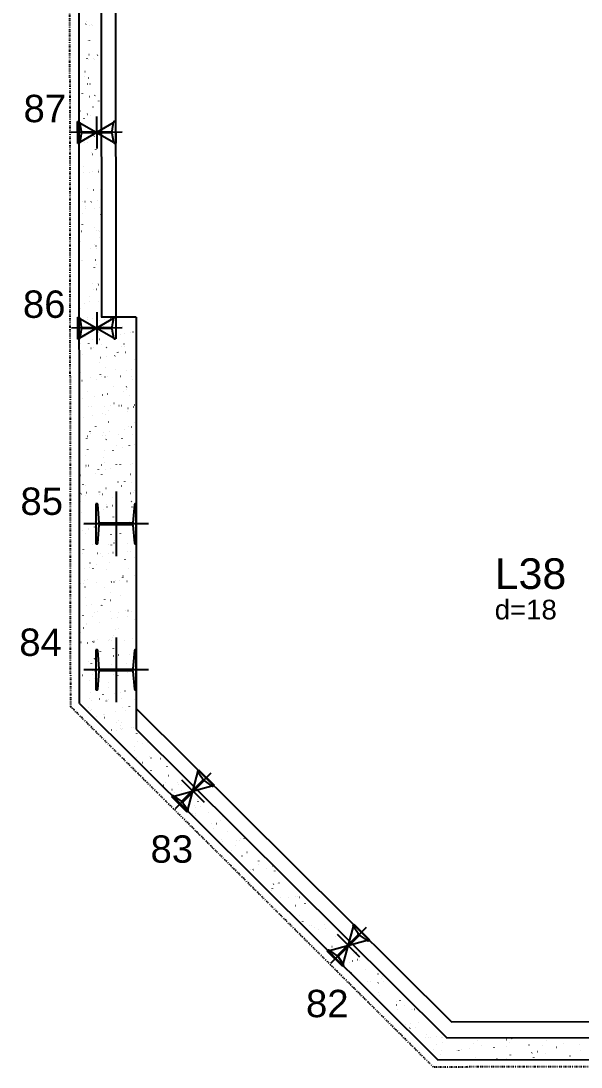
# Model space of a CAD drawing. Header units: millimetres. Extents: x 4424 to 9312, y 4538 to 9372.
# Drawn here: x 4461 to 4844, y 4563 to 5279 of the extents above; entities that cross this region are included whole.
import ezdxf

# ---------------------------------------------------------------- set-up
doc = ezdxf.new("R2010")
doc.units = ezdxf.units.MM
doc.linetypes.add('ESTILO_TQS_0003', pattern=[1.5, 0.5, -0.4, 0.1, -0.5])
for name, color, linetype in [('13', 76, 'Continuous'), ('19', 5, 'Continuous'), ('24', 5, 'ESTILO_TQS_0003'), ('49', 20, 'Continuous'), ('51', 6, 'Continuous'), ('52', 21, 'Continuous'), ('8', 5, 'Continuous')]:
    doc.layers.add(name, color=color, linetype=linetype)
doc.styles.get("Standard").update_dxf_attribs({"font": 'arial.ttf'})

# ---------------------------------------------------------------- blocks, each defined once
blk = doc.blocks.new('_H9EFD498501-001')
for p, q in [((458.52946, 186.433261), (458.575117, 186.492763)), ((460.926458, 189.55709), (460.972115, 189.616592)), ((463.800573, 191.457321), (463.810363, 191.53168)), ((466.197815, 188.510539), (466.271038, 188.526772)), ((475.063887, 186.971285), (475.073677, 187.045643)), ((483.405033, 192.325287), (483.478255, 192.34152)), ((483.496499, 187.345251), (483.542156, 187.404752)), ((485.893497, 190.469079), (485.939154, 190.528581)), ((487.066143, 193.136936), (487.139365, 193.153168)), ((498.975725, 188.520921), (498.985514, 188.59528)), ((508.463538, 188.25724), (508.509195, 188.316741)), ((510.860536, 191.381069), (510.906193, 191.44057)), ((517.809242, 187.061959), (517.882465, 187.078192)), ((522.814141, 189.51287), (522.82393, 189.587228)), ((533.430577, 189.169229), (533.476234, 189.22873)), ((438.19396, 182.302233), (438.19396, 182.302233)), ((438.19396, 182.302233), (438.19396, 182.302233)), ((438.19396, 182.302233), (438.19396, 182.302233)), ((449.356709, 184.776955), (449.429931, 184.793188)), ((451.049261, 184.640886), (451.05905, 184.715244)), ((453.017819, 185.588604), (453.091041, 185.604837)), ((462.312575, 180.15485), (462.322364, 180.229208)), ((477.241475, 179.193545), (477.287132, 179.253047)), ((483.760919, 179.513627), (483.834141, 179.52986)), ((486.224412, 181.704486), (486.234201, 181.778844)), ((500.968136, 183.328376), (501.041358, 183.344609)), ((502.208514, 180.105534), (502.254171, 180.165036)), ((504.629246, 184.140024), (504.702468, 184.156257)), ((510.062828, 182.696435), (510.072618, 182.770793)), ((527.175553, 181.017523), (527.22121, 181.077025)), ((534.077455, 185.026834), (534.087244, 185.101192)), ((438.38323, 178.472229), (438.38323, 178.472229)), ((438.38323, 178.472229), (438.38323, 178.472229)), ((450.240946, 178.501127), (450.240946, 178.501127)), ((452.447045, 178.506504), (452.447045, 178.506504)), ((452.447045, 178.506504), (452.447045, 178.506504)), ((462.098663, 178.530026), (462.098663, 178.530026)), ((462.098663, 178.530026), (462.098663, 178.530026)), ((462.098663, 178.530026), (462.098663, 178.530026)), ((473.956379, 178.558925), (473.956379, 178.558925)), ((473.956379, 178.558925), (473.956379, 178.558925)), ((473.956379, 178.558925), (473.956379, 178.558925)), ((476.759756, 178.565757), (476.759756, 178.565757)), ((479.515647, 178.572473), (479.515647, 178.572473)), ((479.515647, 178.572473), (479.515647, 178.572473)), ((485.814096, 178.587823), (485.814096, 178.587823)), ((485.814096, 178.587823), (485.814096, 178.587823)), ((497.671812, 178.616722), (497.671812, 178.616722)), ((497.671812, 178.616722), (497.671812, 178.616722)), ((501.072468, 178.62501), (501.072468, 178.62501)), ((509.529528, 178.645621), (509.529528, 178.645621)), ((521.387245, 178.67452), (521.387245, 178.67452)), ((525.38518, 178.684263), (525.38518, 178.684263)), ((533.244961, 178.703418), (533.244961, 178.703418)), ((533.244961, 178.703418), (533.244961, 178.703418)), ((533.244961, 178.703418), (533.244961, 178.703418))]:
    blk.add_line(p, q)
blk = doc.blocks.new('_H9EFD498501-000')
for p, q in [((197.112982, 416.748949), (197.112982, 416.748949)), ((197.190709, 417.339344), (197.200499, 417.413702)), ((197.869192, 415.9966), (197.869192, 415.9966)), ((198.965009, 417.424696), (199.010666, 417.484197)), ((200.648124, 413.231859), (200.648124, 413.231859)), ((202.822831, 413.71398), (202.896053, 413.730213)), ((208.454023, 412.853307), (208.463813, 412.927666)), ((216.941945, 409.227005), (216.987602, 409.286507)), ((207.594078, 406.321372), (207.594078, 406.321372)), ((207.594078, 406.321372), (207.594078, 406.321372)), ((207.594078, 406.321372), (207.594078, 406.321372)), ((208.954797, 404.9676), (208.954797, 404.9676)), ((208.954797, 404.9676), (208.954797, 404.9676)), ((209.117901, 404.974721), (209.19283, 404.977993)), ((211.243783, 402.690302), (211.243783, 402.690302)), ((211.243783, 402.690302), (211.243783, 402.690302)), ((211.243783, 402.690302), (211.243783, 402.690302)), ((211.630745, 402.305316), (211.630745, 402.305316)), ((211.630745, 402.305316), (211.630745, 402.305316)), ((211.630745, 402.305316), (211.630745, 402.305316)), ((213.198062, 404.347882), (213.243719, 404.407384)), ((216.724825, 403.90542), (216.798047, 403.921653)), ((219.233264, 405.416368), (219.308193, 405.419639)), ((219.614548, 407.586508), (219.624337, 407.660867)), ((220.385935, 404.717068), (220.459157, 404.733301)), ((221.10648, 405.498154), (221.181409, 405.501425)), ((230.701651, 401.762022), (230.711441, 401.83638)), ((218.075173, 395.893794), (218.075173, 395.893794)), ((218.075173, 395.893794), (218.075173, 395.893794)), ((231.174998, 396.150192), (231.220655, 396.209693)), ((234.287928, 394.908508), (234.36115, 394.924741)), ((237.949038, 395.720157), (238.02226, 395.73639)), ((221.839443, 392.148745), (221.839443, 392.148745)), ((221.839443, 392.148745), (221.839443, 392.148745)), ((221.839443, 392.148745), (221.839443, 392.148745)), ((225.392298, 388.614031), (225.392298, 388.614031)), ((225.392298, 388.614031), (225.392298, 388.614031)), ((228.778, 393.026363), (228.823657, 393.085864)), ((229.213653, 390.45955), (229.223442, 390.533909)), ((228.312596, 385.708645), (228.312596, 385.708645)), ((228.312596, 385.708645), (228.312596, 385.708645)), ((228.312596, 385.708645), (228.312596, 385.708645)), ((228.556268, 385.466217), (228.556268, 385.466217)), ((228.556268, 385.466217), (228.556268, 385.466217)), ((228.556268, 385.466217), (228.556268, 385.466217)), ((228.775604, 385.72886), (228.850532, 385.732132)), ((230.648819, 385.810647), (230.723748, 385.813918)), ((232.435102, 381.607189), (232.435102, 381.607189)), ((232.435102, 381.607189), (232.435102, 381.607189)), ((234.643815, 382.096849), (234.717037, 382.113082)), ((239.490396, 386.196678), (239.565324, 386.19995)), ((240.374178, 385.192751), (240.383967, 385.26711)), ((246.754936, 384.828672), (246.800593, 384.888174)), ((239.037363, 375.03864), (239.037363, 375.03864)), ((239.037363, 375.03864), (239.037363, 375.03864)), ((239.153851, 374.922746), (239.153851, 374.922746)), ((240.499912, 376.676967), (240.545569, 376.736468)), ((251.461281, 379.368265), (251.471071, 379.442623)), ((252.206918, 373.099937), (252.280141, 373.11617)), ((243.030762, 371.065632), (243.030762, 371.065632)), ((243.030762, 371.065632), (243.030762, 371.065632)), ((247.670394, 366.44969), (247.670394, 366.44969)), ((247.670394, 366.44969), (247.670394, 366.44969)), ((249.032735, 366.509171), (249.107664, 366.512443)), ((249.973283, 368.065793), (249.983072, 368.140152)), ((258.476848, 368.479276), (258.522505, 368.538778)), ((259.148098, 366.950817), (259.223027, 366.954089)), ((261.021314, 367.032604), (261.096242, 367.035875)), ((249.518459, 364.611062), (249.518459, 364.611062)), ((249.518459, 364.611062), (249.518459, 364.611062)), ((249.518459, 364.611062), (249.518459, 364.611062)), ((252.915404, 361.231462), (252.915404, 361.231462)), ((252.915404, 361.231462), (252.915404, 361.231462)), ((252.915404, 361.231462), (252.915404, 361.231462)), ((253.626421, 360.524076), (253.626421, 360.524076)), ((254.732965, 363.600153), (254.778622, 363.659655)), ((256.590026, 361.181091), (256.663248, 361.197324)), ((261.133807, 362.798994), (261.143597, 362.873353)), ((269.770022, 364.103026), (269.843244, 364.119259)), ((259.999554, 354.183485), (259.999554, 354.183485)), ((259.999554, 354.183485), (259.999554, 354.183485)), ((270.312903, 352.278634), (270.35856, 352.338135)), ((270.49202, 351.372531), (270.565242, 351.388764)), ((272.220911, 356.974507), (272.2307, 357.048866)), ((272.709901, 355.402463), (272.755558, 355.461964)), ((274.15313, 352.18418), (274.226352, 352.200413)), ((264.22208, 349.982519), (264.22208, 349.982519)), ((264.22208, 349.982519), (264.22208, 349.982519)), ((264.22208, 349.982519), (264.22208, 349.982519)), ((266.676957, 347.540177), (266.676957, 347.540177)), ((266.676957, 347.540177), (266.676957, 347.540177)), ((267.028193, 347.190735), (267.028193, 347.190735)), ((267.028193, 347.190735), (267.028193, 347.190735)), ((267.028193, 347.190735), (267.028193, 347.190735)), ((268.690437, 347.26331), (268.765366, 347.266582)), ((270.563653, 347.345097), (270.638582, 347.348368)), ((270.732912, 345.672036), (270.742702, 345.746394)), ((279.40523, 347.731128), (279.480158, 347.7344)), ((289.024918, 345.038917), (289.070575, 345.098419)), ((270.480649, 343.755908), (270.480649, 343.755908)), ((270.480649, 343.755908), (270.480649, 343.755908)), ((270.480649, 343.755908), (270.480649, 343.755908)), ((274.81774, 339.440963), (274.81774, 339.440963)), ((274.81774, 339.440963), (274.81774, 339.440963)), ((274.81774, 339.440963), (274.81774, 339.440963)), ((281.893437, 340.405237), (281.903226, 340.479595)), ((282.884037, 337.035966), (282.929695, 337.095467)), ((285.281036, 340.159794), (285.326693, 340.219296)), ((288.055123, 342.37562), (288.128346, 342.391853)), ((291.716234, 343.187269), (291.789456, 343.203502)), ((280.43851, 333.848893), (280.43851, 333.848893)), ((280.43851, 333.848893), (280.43851, 333.848893)), ((280.961744, 333.32833), (280.961744, 333.32833)), ((280.961744, 333.32833), (280.961744, 333.32833)), ((288.41101, 329.563961), (288.484232, 329.580194)), ((292.98054, 334.58075), (292.99033, 334.655109)), ((301.596053, 329.796249), (301.64171, 329.855751)), ((304.243854, 330.094714), (304.253644, 330.169073)), ((285.413399, 328.899406), (285.413399, 328.899406)), ((285.413399, 328.899406), (285.413399, 328.899406)), ((286.385992, 327.93178), (286.385992, 327.93178)), ((286.385992, 327.93178), (286.385992, 327.93178)), ((288.947569, 328.043621), (289.022497, 328.046893)), ((291.44284, 322.900753), (291.44284, 322.900753)), ((291.44284, 322.900753), (291.44284, 322.900753)), ((291.44284, 322.900753), (291.44284, 322.900753)), ((291.492542, 323.278279), (291.502331, 323.352637)), ((297.85217, 324.917126), (297.897827, 324.976628)), ((299.062932, 328.485267), (299.137861, 328.488539)), ((300.936148, 328.567054), (301.011076, 328.570325)), ((294.200063, 320.157608), (294.200063, 320.157608)), ((294.200063, 320.157608), (294.200063, 320.157608)), ((295.455172, 321.793297), (295.500829, 321.852799)), ((296.009059, 318.35785), (296.009059, 318.35785)), ((296.009059, 318.35785), (296.009059, 318.35785)), ((302.653067, 318.01148), (302.662856, 318.085838)), ((305.974114, 320.567049), (306.047336, 320.583282)), ((301.923935, 312.473176), (301.923935, 312.473176)), ((301.923935, 312.473176), (301.923935, 312.473176)), ((305.74379, 308.672825), (305.74379, 308.672825)), ((305.74379, 308.672825), (305.74379, 308.672825)), ((305.74379, 308.672825), (305.74379, 308.672825)), ((308.605271, 308.79776), (308.6802, 308.801032)), ((310.357221, 308.648203), (310.430444, 308.664436)), ((310.423304, 309.674458), (310.468962, 309.733959)), ((310.478487, 308.879547), (310.553415, 308.882818)), ((313.74017, 312.186993), (313.74996, 312.261352)), ((314.167187, 314.553581), (314.212844, 314.613082)), ((319.320063, 309.265578), (319.394992, 309.26885)), ((323.537217, 311.570138), (323.61044, 311.586371)), ((306.604718, 307.816293), (306.604718, 307.816293)), ((306.604718, 307.816293), (306.604718, 307.816293)), ((306.604718, 307.816293), (306.604718, 307.816293)), ((306.696111, 307.836555), (306.769334, 307.852788)), ((307.961616, 306.466324), (307.961616, 306.466324)), ((307.961616, 306.466324), (307.961616, 306.466324)), ((308.026306, 306.550629), (308.071963, 306.610131)), ((312.40503, 302.045599), (312.40503, 302.045599)), ((325.003484, 307.700957), (325.013274, 307.775315)), ((317.200378, 297.274737), (317.200378, 297.274737)), ((317.200378, 297.274737), (317.200378, 297.274737)), ((317.200378, 297.274737), (317.200378, 297.274737)), ((322.994439, 294.43179), (323.040096, 294.491291)), ((323.412696, 295.617723), (323.422486, 295.692081)), ((324.259215, 298.839643), (324.332437, 298.855876)), ((326.738322, 299.310913), (326.783979, 299.370414)), ((327.920325, 299.651292), (327.993547, 299.667525)), ((321.723169, 292.775039), (321.723169, 292.775039)), ((321.723169, 292.775039), (321.723169, 292.775039)), ((321.723169, 292.775039), (321.723169, 292.775039)), ((322.886125, 291.618021), (322.886125, 291.618021)), ((322.886125, 291.618021), (322.886125, 291.618021)), ((325.101589, 289.41387), (325.101589, 289.41387)), ((325.101589, 289.41387), (325.101589, 289.41387)), ((327.796037, 286.73318), (327.796037, 286.73318)), ((327.796037, 286.73318), (327.796037, 286.73318)), ((327.796037, 286.73318), (327.796037, 286.73318)), ((328.862403, 289.578071), (328.937331, 289.581342)), ((334.4998, 289.793236), (334.509589, 289.867595)), ((338.977766, 290.019717), (339.052695, 290.022989)), ((340.850981, 290.101504), (340.92591, 290.104775)), ((341.822319, 289.842732), (341.895541, 289.858965)), ((333.367221, 281.190444), (333.367221, 281.190444)), ((339.309456, 284.068244), (339.355113, 284.127746)), ((345.763114, 285.3072), (345.772903, 285.381558)), ((335.484722, 279.083754), (335.484722, 279.083754)), ((335.484722, 279.083754), (335.484722, 279.083754)), ((335.484722, 279.083754), (335.484722, 279.083754)), ((335.565573, 279.189121), (335.61123, 279.248623)), ((338.391697, 276.191624), (338.391697, 276.191624)), ((338.391697, 276.191624), (338.391697, 276.191624)), ((342.178205, 277.031072), (342.251428, 277.047305)), ((344.172326, 273.223966), (344.182115, 273.298324)), ((358.135614, 276.977282), (358.181271, 277.036783)), ((343.848316, 270.762867), (343.848316, 270.762867)), ((343.848316, 270.762867), (343.848316, 270.762867)), ((344.459387, 270.154915), (344.459387, 270.154915)), ((344.459387, 270.154915), (344.459387, 270.154915)), ((344.459387, 270.154915), (344.459387, 270.154915)), ((348.520105, 270.33221), (348.595034, 270.335482)), ((348.987356, 265.650067), (348.987356, 265.650067)), ((348.987356, 265.650067), (348.987356, 265.650067)), ((349.246275, 265.39247), (349.246275, 265.39247)), ((350.393321, 270.413997), (350.468249, 270.417268)), ((351.880591, 268.825576), (351.926248, 268.885078)), ((355.259429, 267.399479), (355.269219, 267.473837)), ((359.234897, 270.800028), (359.309826, 270.8033)), ((359.741309, 268.034161), (359.814531, 268.050394)), ((354.329411, 260.335289), (354.329411, 260.335289)), ((366.522743, 262.913443), (366.532533, 262.987801)), ((370.706749, 261.734614), (370.752406, 261.794115)), ((359.583016, 255.108511), (359.583016, 255.108511)), ((359.583016, 255.108511), (359.583016, 255.108511)), ((359.583016, 255.108511), (359.583016, 255.108511)), ((360.463307, 255.303666), (360.536529, 255.319899)), ((363.007828, 251.701185), (363.007828, 251.701185)), ((363.817186, 250.89596), (363.817186, 250.89596)), ((363.817186, 250.89596), (363.817186, 250.89596)), ((364.124417, 256.115315), (364.197639, 256.131548)), ((364.451725, 253.582908), (364.497382, 253.642409)), ((364.931955, 250.830209), (364.941745, 250.904567)), ((368.777236, 251.112521), (368.852165, 251.115792)), ((377.683268, 257.646644), (377.693058, 257.721002)), ((378.8926, 251.554167), (378.967528, 251.557439)), ((380.765815, 251.635954), (380.840744, 251.639225)), ((364.810507, 249.907712), (364.810507, 249.907712)), ((364.810507, 249.907712), (364.810507, 249.907712)), ((370.178675, 244.566954), (370.178675, 244.566954)), ((370.178675, 244.566954), (370.178675, 244.566954)), ((370.178675, 244.566954), (370.178675, 244.566954)), ((376.019059, 245.005722), (376.028849, 245.08008)), ((378.02641, 246.306755), (378.099632, 246.322988)), ((381.68752, 247.118404), (381.760743, 247.134637)), ((383.277883, 246.491945), (383.32354, 246.551447)), ((385.674881, 249.615774), (385.720538, 249.675276)), ((375.291602, 239.480135), (375.291602, 239.480135)), ((376.769381, 238.009901), (376.769381, 238.009901)), ((377.022859, 238.34024), (377.068517, 238.399741)), ((387.282373, 240.519686), (387.292163, 240.594044)), ((395.589514, 237.309844), (395.662736, 237.326077)), ((380.774335, 234.025397), (380.774335, 234.025397)), ((380.774335, 234.025397), (380.774335, 234.025397)), ((380.774335, 234.025397), (380.774335, 234.025397)), ((383.174985, 231.637006), (383.174985, 231.637006)), ((383.174985, 231.637006), (383.174985, 231.637006)), ((383.174985, 231.637006), (383.174985, 231.637006)), ((388.434939, 231.86666), (388.509868, 231.869932)), ((390.308154, 231.948446), (390.383083, 231.951718)), ((395.849018, 231.249277), (395.894675, 231.308779)), ((398.246016, 234.373106), (398.291673, 234.432607)), ((398.442898, 235.252887), (398.452687, 235.327245)), ((399.149731, 232.334478), (399.22466, 232.337749)), ((385.772697, 229.052557), (385.772697, 229.052557)), ((385.772697, 229.052557), (385.772697, 229.052557)), ((385.772697, 229.052557), (385.772697, 229.052557)), ((390.530934, 224.318616), (390.530934, 224.318616)), ((390.530934, 224.318616), (390.530934, 224.318616)), ((391.369994, 223.483841), (391.369994, 223.483841)), ((391.369994, 223.483841), (391.369994, 223.483841)), ((395.945401, 224.498184), (396.018623, 224.514417)), ((396.778689, 222.611965), (396.788478, 222.686323)), ((396.253792, 218.62498), (396.253792, 218.62498)), ((408.042003, 218.125929), (408.051792, 218.200287)), ((408.420152, 216.006609), (408.465809, 216.06611)), ((410.81715, 219.130438), (410.862807, 219.189939)), ((413.508504, 215.501273), (413.581726, 215.517506)), ((401.965654, 212.942284), (401.965654, 212.942284)), ((401.965654, 212.942284), (401.965654, 212.942284)), ((402.532783, 212.378051), (402.532783, 212.378051)), ((402.532783, 212.378051), (402.532783, 212.378051)), ((404.292487, 210.627332), (404.292487, 210.627332)), ((404.292487, 210.627332), (404.292487, 210.627332)), ((406.734888, 208.197403), (406.734888, 208.197403)), ((406.734888, 208.197403), (406.734888, 208.197403)), ((406.734888, 208.197403), (406.734888, 208.197403)), ((408.69207, 212.646971), (408.766999, 212.650242)), ((418.807434, 213.088617), (418.882362, 213.091889)), ((419.202527, 212.85913), (419.212317, 212.933488)), ((420.680649, 213.170404), (420.755578, 213.173675)), ((427.132167, 208.766892), (427.177824, 208.826394)), ((412.561313, 202.400728), (412.561313, 202.400728)), ((412.561313, 202.400728), (412.561313, 202.400728)), ((412.561313, 202.400728), (412.561313, 202.400728)), ((414.230502, 202.770778), (414.303724, 202.787011)), ((417.891612, 203.582427), (417.964834, 203.59866)), ((420.991286, 200.763941), (421.036944, 200.823442)), ((423.388285, 203.887769), (423.433942, 203.947271)), ((417.215983, 197.769825), (417.215983, 197.769825)), ((417.538318, 200.218208), (417.548108, 200.292566)), ((418.05404, 196.936047), (418.05404, 196.936047)), ((418.05404, 196.936047), (418.05404, 196.936047)), ((428.801632, 195.732172), (428.811422, 195.80653)), ((430.222988, 193.482896), (430.297917, 193.486168)), ((431.793606, 193.773867), (431.866828, 193.7901)), ((435.454716, 194.585515), (435.527938, 194.601748)), ((439.064565, 193.868928), (439.139493, 193.872199)), ((439.703302, 193.524224), (439.748959, 193.583726)), ((421.890582, 193.119096), (421.890582, 193.119096)), ((421.890582, 193.119096), (421.890582, 193.119096)), ((421.890582, 193.119096), (421.890582, 193.119096)), ((423.156972, 191.859171), (423.156972, 191.859171)), ((423.156972, 191.859171), (423.156972, 191.859171)), ((423.156972, 191.859171), (423.156972, 191.859171)), ((427.697078, 187.342248), (427.697078, 187.342248)), ((427.697078, 187.342248), (427.697078, 187.342248)), ((427.697078, 187.342248), (427.697078, 187.342248)), ((428.349773, 193.40111), (428.424701, 193.404381)), ((435.959419, 188.645101), (436.005076, 188.704603)), ((439.962157, 190.465373), (439.971947, 190.539731)), ((431.815593, 183.244762), (431.815593, 183.244762)), ((431.815593, 183.244762), (431.815593, 183.244762)), ((433.562421, 185.521272), (433.608078, 185.580774)), ((433.752632, 181.317615), (433.752632, 181.317615)), ((433.752632, 181.317615), (433.752632, 181.317615)), ((433.752632, 181.317615), (433.752632, 181.317615)), ((439.213957, 184.782232), (439.213957, 184.782232)), ((439.213957, 184.782232), (439.213957, 184.782232))]:
    blk.add_line(p, q)
blk = doc.blocks.new('_H9EFD498501-008')
for p, q in [((191.437375, 685.660658), (191.437375, 685.660658)), ((191.437375, 681.891596), (191.437375, 681.891596)), ((191.437375, 681.891596), (191.437375, 681.891596)), ((191.437375, 681.891596), (191.437375, 681.891596)), ((191.664508, 685.670575), (191.739437, 685.673847)), ((196.880736, 685.103059), (196.890525, 685.177417)), ((200.506085, 686.056607), (200.581014, 686.059878)), ((204.868099, 684.869116), (204.941321, 684.885349)), ((208.14405, 680.617023), (208.153839, 680.691381)), ((208.529209, 685.680765), (208.602431, 685.696997)), ((210.1554, 685.013815), (210.201057, 685.073316)), ((210.621448, 686.498253), (210.696377, 686.501525)), ((212.494664, 686.580039), (212.569592, 686.583311)), ((221.33624, 686.966071), (221.411169, 686.969342)), ((195.392737, 673.800587), (195.402526, 673.874946)), ((203.900377, 676.862109), (203.946034, 676.921611)), ((219.304574, 675.350224), (219.314364, 675.424582)), ((222.431203, 675.872205), (222.504425, 675.888438)), ((226.092313, 676.683853), (226.165535, 676.700086)), ((228.132336, 676.816124), (228.177993, 676.875626)), ((191.437375, 669.001039), (191.437375, 669.001039)), ((192.043989, 669.135522), (192.117211, 669.151755)), ((197.759496, 668.859157), (197.805153, 668.918659)), ((200.156494, 671.982986), (200.202151, 672.042488)), ((205.223985, 672.057456), (205.297208, 672.073689)), ((206.553262, 668.533789), (206.563051, 668.608147)), ((210.048424, 666.3691), (210.123353, 666.372371)), ((220.163787, 666.810746), (220.238716, 666.814017)), ((221.877313, 668.664419), (221.92297, 668.72392)), ((222.037003, 666.892532), (222.111932, 666.895804)), ((191.437375, 665.556524), (191.437375, 665.556524)), ((191.437375, 665.556524), (191.437375, 665.556524)), ((191.437375, 665.556524), (191.437375, 665.556524)), ((191.437375, 660.62001), (191.437375, 660.62001)), ((191.504472, 660.707452), (191.550129, 660.766953)), ((193.801949, 661.717353), (193.811738, 661.791712)), ((199.333632, 665.901282), (199.408561, 665.904553)), ((201.206847, 665.983068), (201.281776, 665.98634)), ((205.945983, 659.326962), (206.019205, 659.343195)), ((209.607093, 660.13861), (209.680315, 660.154843)), ((215.736432, 660.661467), (215.782089, 660.720968)), ((217.640365, 662.709302), (217.650155, 662.78366)), ((218.13343, 663.785296), (218.179087, 663.844797)), ((222.787089, 663.060545), (222.860311, 663.076778)), ((191.437375, 656.110481), (191.437375, 656.110481)), ((191.437375, 656.110481), (191.437375, 656.110481)), ((191.437375, 656.110481), (191.437375, 656.110481)), ((204.889053, 655.892867), (204.898842, 655.967225)), ((209.481408, 652.509761), (209.527065, 652.569263)), ((228.903679, 658.223266), (228.913469, 658.297624)), ((191.437375, 645.452389), (191.437375, 645.452389)), ((191.437375, 645.452389), (191.437375, 645.452389)), ((192.13774, 649.076431), (192.147529, 649.15079)), ((198.760608, 645.772128), (198.835537, 645.7754)), ((205.737525, 647.630638), (205.783182, 647.69014)), ((206.30187, 646.515302), (206.375092, 646.531535)), ((208.875971, 646.213775), (208.9509, 646.217046)), ((210.749187, 646.295561), (210.824115, 646.298832)), ((216.152367, 651.40683), (216.162156, 651.481189)), ((219.590763, 646.681592), (219.665692, 646.684864)), ((223.509087, 650.33005), (223.582309, 650.346283)), ((227.170197, 651.141699), (227.243419, 651.157932)), ((227.312891, 646.140031), (227.322681, 646.21439)), ((229.706127, 647.123239), (229.781055, 647.12651)), ((191.437375, 643.756634), (191.437375, 643.756634)), ((191.437375, 643.219923), (191.437375, 643.219923)), ((193.121873, 643.593367), (193.195096, 643.6096)), ((203.340527, 644.50681), (203.386184, 644.566311)), ((203.401054, 644.590395), (203.410843, 644.664753)), ((214.561579, 639.323596), (214.571368, 639.397954)), ((223.714461, 639.432948), (223.760118, 639.492449)), ((227.458344, 644.312071), (227.504001, 644.371572)), ((193.341621, 631.475981), (193.387278, 631.535482)), ((197.085503, 636.355104), (197.13116, 636.414605)), ((201.810266, 632.507161), (201.820056, 632.581519)), ((207.023867, 633.784808), (207.097089, 633.801041)), ((210.684977, 634.596456), (210.758199, 634.612689)), ((221.317463, 636.309119), (221.36312, 636.36862)), ((223.864973, 637.518391), (223.938195, 637.534624)), ((225.648682, 633.499109), (225.658472, 633.573468)), ((191.437375, 630.329366), (191.437375, 630.329366)), ((191.437375, 630.329366), (191.437375, 630.329366)), ((191.437375, 630.329366), (191.437375, 630.329366)), ((191.437375, 628.99432), (191.437375, 628.99432)), ((191.437375, 628.99432), (191.437375, 628.99432)), ((191.437375, 628.99432), (191.437375, 628.99432)), ((191.437375, 625.348254), (191.437375, 625.348254)), ((191.437375, 625.348254), (191.437375, 625.348254)), ((191.437375, 625.348254), (191.437375, 625.348254)), ((197.588155, 625.616803), (197.663084, 625.620075)), ((199.46137, 625.69859), (199.536299, 625.701861)), ((208.302947, 626.084621), (208.377876, 626.087893)), ((211.318557, 623.27829), (211.364214, 623.337792)), ((212.89737, 626.682674), (212.907159, 626.757033)), ((215.062439, 628.157413), (215.108096, 628.216915)), ((218.41831, 626.526267), (218.493239, 626.529539)), ((220.291526, 626.608054), (220.366454, 626.611325)), ((224.586971, 624.787896), (224.660193, 624.804129)), ((228.248081, 625.599545), (228.321303, 625.615778)), ((229.133103, 626.994085), (229.208031, 626.997357)), ((191.437375, 617.438808), (191.437375, 617.438808)), ((194.199758, 618.051213), (194.27298, 618.067446)), ((200.146057, 619.866239), (200.155847, 619.940597)), ((207.379754, 620.973148), (207.452976, 620.989381)), ((208.921558, 620.154462), (208.967216, 620.213963)), ((224.160684, 622.196638), (224.170473, 622.270996)), ((202.666535, 612.002756), (202.712192, 612.062257)), ((211.409371, 615.380203), (211.419161, 615.454561)), ((211.762861, 609.054302), (211.836083, 609.070535)), ((222.569896, 610.113404), (222.579685, 610.187762)), ((224.942857, 611.976237), (225.01608, 611.99247)), ((226.898494, 611.956771), (226.944151, 612.016272)), ((229.295492, 615.0806), (229.34115, 615.140101)), ((191.437375, 605.24412), (191.437375, 605.24412)), ((191.437375, 605.24412), (191.437375, 605.24412)), ((191.437375, 604.54825), (191.437375, 604.54825)), ((191.437375, 604.54825), (191.437375, 604.54825)), ((191.437375, 604.54825), (191.437375, 604.54825)), ((196.525654, 603.999804), (196.571311, 604.059306)), ((197.015131, 605.48765), (197.09006, 605.490921)), ((198.658059, 608.563767), (198.667848, 608.638126)), ((198.922652, 607.123633), (198.968309, 607.183134)), ((207.130494, 605.929296), (207.205423, 605.932567)), ((208.101751, 608.242653), (208.174973, 608.258886)), ((209.00371, 606.011082), (209.078638, 606.014354)), ((209.818583, 603.296968), (209.828373, 603.371327)), ((217.845286, 606.397114), (217.920215, 606.400385)), ((220.643471, 603.805065), (220.689128, 603.864567)), ((227.96065, 606.83876), (228.035578, 606.842032)), ((229.833865, 606.920547), (229.908794, 606.923818)), ((191.437375, 597.368631), (191.437375, 597.368631)), ((191.437375, 597.368631), (191.437375, 597.368631)), ((197.067271, 596.480533), (197.07706, 596.554892)), ((208.457638, 595.430994), (208.53086, 595.447227)), ((214.50259, 595.802114), (214.548247, 595.861615)), ((216.899588, 598.925942), (216.945245, 598.985444)), ((220.905687, 597.472482), (220.915476, 597.54684)), ((225.664855, 599.245742), (225.738077, 599.261975)), ((229.325965, 600.057391), (229.399187, 600.073624)), ((191.437375, 591.657692), (191.437375, 591.657692)), ((191.437375, 591.657692), (191.437375, 591.657692)), ((191.437375, 591.657692), (191.437375, 591.657692)), ((191.616532, 591.69741), (191.689754, 591.713643)), ((195.277642, 592.509059), (195.350864, 592.525292)), ((208.154374, 590.656047), (208.164164, 590.730405)), ((208.247566, 587.650408), (208.293223, 587.709909)), ((191.437375, 585.139985), (191.437375, 585.139985)), ((191.437375, 585.139985), (191.437375, 585.139985)), ((191.437375, 585.139985), (191.437375, 585.139985)), ((195.403062, 583.839611), (195.412851, 583.91397)), ((195.842678, 585.332325), (195.917607, 585.335596)), ((197.715893, 585.414111), (197.790822, 585.417382)), ((204.503683, 582.771285), (204.54934, 582.830786)), ((206.55747, 585.800143), (206.632399, 585.803414)), ((209.179635, 582.700499), (209.252858, 582.716732)), ((212.840745, 583.512148), (212.913968, 583.528381)), ((216.672833, 586.241789), (216.747762, 586.24506)), ((218.546049, 586.323575), (218.620977, 586.326847)), ((219.417688, 586.17001), (219.427478, 586.244369)), ((226.020742, 586.434082), (226.093964, 586.450315)), ((227.387626, 586.709607), (227.462554, 586.712878)), ((191.437375, 578.767135), (191.437375, 578.767135)), ((191.437375, 578.767135), (191.437375, 578.767135)), ((191.972418, 578.885751), (192.045641, 578.901984)), ((202.106685, 579.647456), (202.152342, 579.706958)), ((206.666376, 579.353575), (206.676165, 579.427933)), ((217.8269, 574.086776), (217.83669, 574.161134)), ((222.480619, 574.573594), (222.526276, 574.633096)), ((226.224502, 579.452717), (226.270159, 579.512219)), ((226.742739, 573.703588), (226.815961, 573.719821)), ((192.107779, 566.616628), (192.153436, 566.676129)), ((192.694416, 566.155256), (192.767638, 566.171489)), ((193.915063, 572.53714), (193.924852, 572.611498)), ((195.851661, 571.495751), (195.897319, 571.555252)), ((196.355526, 566.966905), (196.428748, 566.983138)), ((205.075588, 567.270341), (205.085377, 567.344699)), ((209.535522, 569.88884), (209.608744, 569.905073)), ((216.099809, 566.112635), (216.174738, 566.115907)), ((220.083621, 571.449766), (220.129278, 571.509267)), ((226.215173, 566.554282), (226.290101, 566.557553)), ((228.088388, 566.636068), (228.163317, 566.63934)), ((228.914004, 568.262289), (228.923793, 568.336648)), ((191.437375, 565.876577), (191.437375, 565.876577)), ((191.437375, 565.876577), (191.437375, 565.876577)), ((191.437375, 565.876577), (191.437375, 565.876577)), ((191.437375, 565.742941), (191.437375, 565.742941)), ((191.437375, 565.742941), (191.437375, 565.742941)), ((191.437375, 565.742941), (191.437375, 565.742941)), ((191.437375, 565.03585), (191.437375, 565.03585)), ((191.437375, 565.03585), (191.437375, 565.03585)), ((192.324275, 560.453906), (192.334065, 560.528264)), ((195.269654, 565.203171), (195.344583, 565.206443)), ((205.385017, 565.644817), (205.459946, 565.648089)), ((207.258233, 565.726604), (207.333161, 565.729875)), ((213.828597, 563.29806), (213.874254, 563.357562)), ((216.162691, 561.445854), (216.172481, 561.520212)), ((227.098626, 560.891928), (227.171848, 560.908161)), ((191.437375, 553.717234), (191.437375, 553.717234)), ((191.437375, 553.717234), (191.437375, 553.717234)), ((191.437375, 552.986019), (191.437375, 552.986019)), ((191.437375, 552.986019), (191.437375, 552.986019)), ((193.050302, 553.343597), (193.123525, 553.35983)), ((203.411379, 554.629419), (203.421168, 554.703777)), ((207.687716, 555.295108), (207.733374, 555.35461)), ((210.084715, 558.418937), (210.130372, 558.478438)), ((210.25752, 557.158345), (210.330742, 557.174578)), ((213.91863, 557.969993), (213.991852, 557.986226)), ((227.426005, 556.959818), (227.435795, 557.034176)), ((191.437375, 544.931716), (191.437375, 544.931716)), ((191.437375, 544.931716), (191.437375, 544.931716)), ((191.437375, 544.931716), (191.437375, 544.931716)), ((194.097201, 545.047846), (194.17213, 545.051118)), ((195.970416, 545.129632), (196.045345, 545.132904)), ((201.432693, 547.143403), (201.47835, 547.202904)), ((204.811993, 545.515664), (204.886922, 545.518935)), ((214.674693, 550.143383), (214.684482, 550.217741)), ((214.927356, 545.95731), (215.002285, 545.960582)), ((216.800572, 546.039097), (216.8755, 546.042368)), ((225.642149, 546.425128), (225.717077, 546.4284)), ((225.664652, 547.097418), (225.710309, 547.156919)), ((225.835217, 544.876584), (225.845007, 544.950942)), ((227.820623, 548.161434), (227.893845, 548.177667)), ((228.061651, 550.221246), (228.107308, 550.280748)), ((191.437375, 540.095462), (191.437375, 540.095462)), ((191.437375, 540.095462), (191.437375, 540.095462)), ((191.437375, 540.095462), (191.437375, 540.095462)), ((193.7723, 540.613102), (193.845522, 540.629335)), ((195.291812, 539.140451), (195.337469, 539.199952)), ((197.43341, 541.424751), (197.506632, 541.440984)), ((197.68881, 542.26428), (197.734467, 542.323781)), ((201.92338, 543.326947), (201.93317, 543.401306)), ((210.613406, 544.346685), (210.686628, 544.362918)), ((213.083905, 538.060148), (213.093694, 538.134507)), ((219.409629, 538.945712), (219.455286, 539.005214)), ((191.437375, 534.117251), (191.437375, 534.117251)), ((191.437375, 534.117251), (191.437375, 534.117251)), ((200.332592, 531.243713), (200.342382, 531.318072)), ((211.335404, 531.616191), (211.408626, 531.632424)), ((213.268748, 530.94276), (213.314405, 531.002262)), ((214.996514, 532.427839), (215.069736, 532.444072)), ((215.665746, 534.066589), (215.711403, 534.126091)), ((224.171008, 532.235662), (224.180798, 532.31002)), ((228.17651, 535.349774), (228.249732, 535.366007)), ((191.437375, 527.204904), (191.437375, 527.204904)), ((191.437375, 527.204904), (191.437375, 527.204904)), ((191.437375, 524.827581), (191.437375, 524.827581)), ((191.437375, 524.827581), (191.437375, 524.827581)), ((193.524177, 524.918693), (193.599106, 524.921964)), ((194.128187, 527.801443), (194.201409, 527.817675)), ((203.63954, 525.360339), (203.714469, 525.36361)), ((205.512756, 525.442125), (205.587684, 525.445397)), ((211.419696, 525.419226), (211.429485, 525.493585)), ((214.354332, 525.828157), (214.429261, 525.831428)), ((224.469696, 526.269803), (224.544624, 526.273075)), ((226.342911, 526.35159), (226.41784, 526.354861)), ((198.511294, 515.882596), (198.584516, 515.898829)), ((198.668383, 518.602791), (198.678173, 518.67715)), ((203.269841, 517.911932), (203.315498, 517.971433)), ((207.013724, 522.791055), (207.059381, 522.850556)), ((211.69129, 518.804531), (211.764513, 518.820764)), ((222.68301, 520.93319), (222.692799, 521.007549)), ((228.898507, 522.619279), (228.97173, 522.635512)), ((191.437375, 514.314346), (191.437375, 514.314346)), ((191.437375, 514.314346), (191.437375, 514.314346)), ((191.437375, 514.314346), (191.437375, 514.314346)), ((194.850184, 515.070948), (194.923406, 515.087181)), ((200.872843, 514.788103), (200.9185, 514.847604)), ((209.931697, 514.116755), (209.941487, 514.191113)), ((221.092222, 508.849956), (221.102011, 508.924314)), ((221.246777, 509.714241), (221.292434, 509.773743)), ((224.99066, 514.593364), (225.036317, 514.652866)), ((229.254394, 509.80762), (229.327616, 509.823853)), ((191.437375, 504.723446), (191.437375, 504.723446)), ((191.437375, 504.723446), (191.437375, 504.723446)), ((191.437375, 504.723446), (191.437375, 504.723446)), ((191.437375, 502.491562), (191.437375, 502.491562)), ((192.351724, 504.763368), (192.426653, 504.766639)), ((194.224939, 504.845154), (194.299868, 504.848425)), ((194.61782, 506.636397), (194.663477, 506.695899)), ((195.206071, 502.259288), (195.279293, 502.275521)), ((197.180385, 507.30032), (197.190174, 507.374678)), ((203.066516, 505.231186), (203.141445, 505.234457)), ((208.340909, 502.033521), (208.350699, 502.107879)), ((212.413288, 506.074036), (212.48651, 506.090269)), ((213.181879, 505.672832), (213.256808, 505.676103)), ((215.055095, 505.754618), (215.130023, 505.75789)), ((216.074398, 506.885685), (216.14762, 506.901918)), ((218.849779, 506.590412), (218.895436, 506.649914)), ((223.896672, 506.14065), (223.9716, 506.143921)), ((191.437375, 501.423789), (191.437375, 501.423789)), ((191.437375, 501.423789), (191.437375, 501.423789)), ((195.589597, 495.217086), (195.599386, 495.291444)), ((212.594755, 498.438707), (212.640413, 498.498208)), ((219.428013, 496.209034), (219.437802, 496.283392)), ((229.976392, 497.077125), (230.049614, 497.093358)), ((191.437375, 488.533231), (191.437375, 488.533231)), ((191.437375, 488.533231), (191.437375, 488.533231)), ((191.437375, 488.533231), (191.437375, 488.533231)), ((195.928068, 489.528794), (196.001291, 489.545027)), ((199.589178, 490.340442), (199.662401, 490.356675)), ((206.453875, 490.435755), (206.499532, 490.495256)), ((206.6767, 489.392599), (206.68649, 489.466957)), ((208.850873, 493.559584), (208.89653, 493.619085)), ((212.769174, 493.262377), (212.842397, 493.27861)), ((191.437375, 484.619312), (191.437375, 484.619312)), ((191.437375, 484.619312), (191.437375, 484.619312)), ((191.7787, 484.634214), (191.853628, 484.637486)), ((193.925388, 482.576164), (193.935177, 482.650522)), ((200.198851, 482.284049), (200.244508, 482.343551)), ((201.894063, 485.07586), (201.968992, 485.079132)), ((203.767279, 485.157647), (203.842207, 485.160918)), ((212.608855, 485.543678), (212.683784, 485.54695)), ((213.491172, 480.531882), (213.564394, 480.548115)), ((217.152282, 481.343531), (217.225504, 481.359764)), ((217.940014, 484.906563), (217.949804, 484.980921)), ((222.724219, 485.985325), (222.799147, 485.988596)), ((224.43081, 482.238064), (224.476468, 482.297566)), ((224.597434, 486.067111), (224.672363, 486.070382)), ((226.827809, 485.361893), (226.873466, 485.421395)), ((191.437375, 475.642673), (191.437375, 475.642673)), ((191.437375, 475.642673), (191.437375, 475.642673)), ((194.05797, 474.281097), (194.103627, 474.340599)), ((196.283955, 476.717134), (196.357177, 476.733367)), ((196.454968, 477.404926), (196.500625, 477.464428)), ((205.188702, 478.090127), (205.198491, 478.164486)), ((216.349226, 472.823328), (216.359016, 472.897687)), ((218.175787, 474.086359), (218.221444, 474.14586)), ((229.100539, 479.639764), (229.110328, 479.714122)), ((191.437375, 470.865872), (191.437375, 470.865872)), ((191.437375, 470.865872), (191.437375, 470.865872)), ((192.437389, 471.273692), (192.447179, 471.34805)), ((203.597914, 466.006893), (203.607703, 466.081252)), ((212.034906, 466.083407), (212.080563, 466.142908)), ((213.847059, 467.720223), (213.920281, 467.736456)), ((214.431904, 469.207236), (214.477561, 469.266737)), ((222.151194, 465.856171), (222.226123, 465.859443)), ((227.43633, 466.998842), (227.446119, 467.0732)), ((191.437375, 464.515177), (191.437375, 464.515177)), ((191.437375, 463.677834), (191.437375, 463.677834)), ((191.437375, 463.677834), (191.437375, 463.677834)), ((191.437375, 463.677834), (191.437375, 463.677834)), ((191.437375, 462.752116), (191.437375, 462.752116)), ((191.437375, 462.752116), (191.437375, 462.752116)), ((191.437375, 462.752116), (191.437375, 462.752116)), ((192.479462, 464.560675), (192.554391, 464.563947)), ((197.005953, 463.986639), (197.079175, 464.002872)), ((200.667063, 464.798288), (200.740285, 464.814521)), ((201.321039, 464.946707), (201.395968, 464.949978)), ((211.436402, 465.388353), (211.511331, 465.391625)), ((213.309618, 465.47014), (213.384546, 465.473411)), ((214.685017, 460.182406), (214.694807, 460.256765)), ((201.933705, 453.365971), (201.943494, 453.44033)), ((202.035999, 453.052578), (202.081656, 453.11208)), ((205.779882, 457.931701), (205.825539, 457.991203)), ((214.569056, 454.989728), (214.642278, 455.005961)), ((218.230166, 455.801377), (218.303388, 455.81761)), ((225.948331, 455.69637), (225.958121, 455.770729)), ((230.011842, 457.885716), (230.057499, 457.945218)), ((191.437375, 449.861558), (191.437375, 449.861558)), ((191.437375, 449.861558), (191.437375, 449.861558)), ((191.437375, 444.411042), (191.437375, 444.411042)), ((191.437375, 444.411042), (191.437375, 444.411042)), ((191.437375, 444.411042), (191.437375, 444.411042)), ((197.361839, 451.17498), (197.435061, 451.191213)), ((199.639001, 449.92875), (199.684658, 449.988251)), ((200.148586, 444.791382), (200.223515, 444.794653)), ((202.021802, 444.873168), (202.09673, 444.87644)), ((210.863378, 445.2592), (210.938307, 445.262471)), ((213.197019, 448.879935), (213.206808, 448.954293)), ((220.012935, 444.854888), (220.058592, 444.914389)), ((220.978742, 445.700846), (221.05367, 445.704118)), ((222.851957, 445.782632), (222.926886, 445.785904)), ((223.756818, 449.734011), (223.802475, 449.793512)), ((191.437375, 439.240183), (191.437375, 439.240183)), ((193.383978, 441.777044), (193.429635, 441.836545)), ((198.083837, 438.444485), (198.157059, 438.460718)), ((200.445706, 442.0635), (200.455496, 442.137858)), ((201.744947, 439.256134), (201.818169, 439.272367)), ((214.924943, 442.178069), (214.998165, 442.194302)), ((217.615937, 441.731059), (217.661594, 441.79056)), ((224.357543, 443.613136), (224.367333, 443.687494)), ((191.437375, 436.971), (191.437375, 436.971)), ((191.437375, 436.971), (191.437375, 436.971)), ((191.437375, 436.971), (191.437375, 436.971)), ((198.854918, 429.980266), (198.864708, 430.054624)), ((211.360914, 433.579353), (211.406571, 433.638855)), ((211.606231, 436.796701), (211.61602, 436.871059)), ((219.30805, 430.259222), (219.381273, 430.275455)), ((222.693334, 430.972214), (222.703124, 431.046572)), ((191.437375, 424.306908), (191.437375, 424.306908)), ((191.437375, 424.306908), (191.437375, 424.306908)), ((191.437375, 424.080443), (191.437375, 424.080443)), ((191.437375, 424.080443), (191.437375, 424.080443)), ((198.439723, 425.632826), (198.512945, 425.649059)), ((199.575562, 424.662228), (199.650491, 424.6655)), ((205.220033, 425.576402), (205.26569, 425.635903)), ((207.617031, 428.70023), (207.662688, 428.759732)), ((209.690925, 425.103875), (209.765854, 425.107146)), ((209.942022, 424.155779), (209.951811, 424.230137)), ((211.564141, 425.185661), (211.639069, 425.188933)), ((215.64694, 429.447574), (215.720163, 429.463807)), ((220.405717, 425.571693), (220.480646, 425.574964)), ((229.337849, 425.381663), (229.383507, 425.441164)), ((197.497537, 419.669931), (197.497537, 419.669931)), ((197.497537, 419.669931), (197.497537, 419.669931)), ((199.869303, 418.603195), (199.869303, 418.603195)), ((199.869303, 418.603195), (199.869303, 418.603195)), ((216.002827, 416.635914), (216.076049, 416.652147)), ((221.205336, 419.669743), (221.215125, 419.744101)), ((223.196969, 417.378711), (223.242626, 417.438212)), ((225.593967, 420.50254), (225.639624, 420.562041)), ((208.125946, 414.889652), (208.125946, 414.889652)), ((208.125946, 414.889652), (208.125946, 414.889652)), ((208.688786, 414.636506), (208.688786, 414.636506)), ((217.910305, 410.488996), (217.910305, 410.488996)), ((217.910305, 410.488996), (217.910305, 410.488996)), ((219.880035, 409.603082), (219.880035, 409.603082)), ((219.880035, 409.603082), (219.880035, 409.603082)), ((219.880035, 409.603082), (219.880035, 409.603082)), ((227.323779, 406.255151), (227.323779, 406.255151)), ((227.323779, 406.255151), (227.323779, 406.255151)), ((228.307807, 405.812571), (228.307807, 405.812571)), ((228.307807, 405.812571), (228.307807, 405.812571)), ((229.948057, 405.884185), (230.022985, 405.887457))]:
    blk.add_line(p, q)
blk = doc.blocks.new('_H9EFD498501-009')
for p, q in [((196.245026, 889.20635), (196.318248, 889.222583)), ((191.437375, 888.140519), (191.437375, 888.140519)), ((191.437375, 888.140519), (191.437375, 888.140519)), ((191.437375, 888.140519), (191.437375, 888.140519)), ((191.437375, 886.702005), (191.437375, 886.702005)), ((191.437375, 886.702005), (191.437375, 886.702005)), ((191.437375, 886.702005), (191.437375, 886.702005)), ((191.437375, 881.999837), (191.437375, 881.999837)), ((191.437375, 881.999837), (191.437375, 881.999837)), ((195.87999, 887.789565), (195.925647, 887.849067)), ((198.518678, 887.011182), (198.593607, 887.014453)), ((199.836083, 887.629954), (199.845873, 887.704313)), ((200.391893, 887.092968), (200.466822, 887.096239)), ((191.437375, 875.249962), (191.437375, 875.249962)), ((191.437375, 875.249962), (191.437375, 875.249962)), ((196.600912, 876.39469), (196.674134, 876.410923)), ((198.348085, 876.327483), (198.357874, 876.401841)), ((191.437375, 866.597871), (191.437375, 866.597871)), ((191.437375, 866.597871), (191.437375, 866.597871)), ((191.437375, 862.359404), (191.437375, 862.359404)), ((191.437375, 862.359404), (191.437375, 862.359404)), ((191.437375, 862.359404), (191.437375, 862.359404)), ((196.757297, 864.244249), (196.767086, 864.318607)), ((197.32291, 863.664195), (197.396132, 863.680428)), ((197.945654, 866.882028), (198.020583, 866.8853)), ((200.98402, 864.475844), (201.057242, 864.492077)), ((201.461022, 863.437217), (201.506679, 863.496719)), ((203.85802, 866.561046), (203.903677, 866.620548)), ((195.205998, 855.285512), (195.251655, 855.345013)), ((191.437375, 850.374148), (191.437375, 850.374148)), ((191.437375, 850.374148), (191.437375, 850.374148)), ((191.437375, 850.374148), (191.437375, 850.374148)), ((191.437375, 849.468846), (191.437375, 849.468846)), ((191.437375, 849.468846), (191.437375, 849.468846)), ((191.437375, 846.493736), (191.437375, 846.493736)), ((191.437375, 846.493736), (191.437375, 846.493736)), ((191.437375, 846.493736), (191.437375, 846.493736)), ((191.462115, 850.406389), (191.507772, 850.46589)), ((195.093088, 851.603327), (195.102877, 851.677685)), ((196.773201, 846.726703), (196.84813, 846.729974)), ((197.678796, 850.852536), (197.752018, 850.868769)), ((198.646416, 846.808489), (198.721345, 846.811761)), ((193.605089, 840.300855), (193.614879, 840.375214)), ((202.061904, 838.93369), (202.135126, 838.949923)), ((191.437375, 836.578289), (191.437375, 836.578289)), ((191.437375, 836.578289), (191.437375, 836.578289)), ((191.437375, 836.578289), (191.437375, 836.578289)), ((198.400794, 838.122041), (198.474016, 838.138274)), ((204.765614, 835.034056), (204.775403, 835.108415)), ((191.437375, 826.389601), (191.437375, 826.389601)), ((191.437375, 826.389601), (191.437375, 826.389601)), ((192.014301, 828.217621), (192.024091, 828.291979)), ((196.200177, 826.59755), (196.275106, 826.600821)), ((197.043146, 826.054041), (197.088804, 826.113542)), ((198.75668, 825.310382), (198.829903, 825.326615)), ((200.787029, 830.933164), (200.832686, 830.992665)), ((206.31554, 827.039196), (206.345897, 827.040521)), ((191.437375, 823.835433), (191.437375, 823.835433)), ((191.437375, 823.835433), (191.437375, 823.835433)), ((191.437375, 823.687731), (191.437375, 823.687731)), ((191.437375, 823.687731), (191.437375, 823.687731)), ((191.437375, 818.748458), (191.437375, 818.748458)), ((191.437375, 818.748458), (191.437375, 818.748458)), ((194.646148, 822.930212), (194.691805, 822.989714)), ((203.101405, 822.393134), (203.111194, 822.467493)), ((191.437375, 810.797173), (191.437375, 810.797173)), ((191.437375, 810.797173), (191.437375, 810.797173)), ((191.437375, 810.797173), (191.437375, 810.797173)), ((199.478678, 812.579887), (199.5519, 812.59612)), ((201.613406, 811.090663), (201.623196, 811.165021)), ((203.139788, 813.391536), (203.21301, 813.407769)), ((191.437375, 806.285466), (191.437375, 806.285466)), ((191.437375, 806.285466), (191.437375, 806.285466)), ((191.437375, 806.285466), (191.437375, 806.285466)), ((195.027724, 806.442224), (195.102653, 806.445496)), ((196.900939, 806.524011), (196.975868, 806.527282)), ((205.742516, 806.910042), (205.817445, 806.913314)), ((191.437375, 797.906615), (191.437375, 797.906615)), ((191.437375, 797.906615), (191.437375, 797.906615)), ((199.834565, 799.768227), (199.907787, 799.78446)), ((200.022618, 799.007429), (200.032408, 799.081787)), ((200.22718, 798.577864), (200.272837, 798.637366)), ((202.624178, 801.701693), (202.669835, 801.761194)), ((193.972156, 790.426159), (194.017813, 790.48566)), ((191.437375, 787.122768), (191.437375, 787.122768)), ((191.437375, 786.181332), (191.437375, 786.181332)), ((191.437375, 786.181332), (191.437375, 786.181332)), ((191.437375, 785.016058), (191.437375, 785.016058)), ((191.437375, 785.016058), (191.437375, 785.016058)), ((191.437375, 785.016058), (191.437375, 785.016058)), ((194.4547, 786.313071), (194.529629, 786.316342)), ((198.358409, 786.366507), (198.368199, 786.440865)), ((200.556562, 787.037733), (200.629784, 787.053966)), ((204.217672, 787.849381), (204.290894, 787.865614)), ((204.570063, 786.754717), (204.644992, 786.757989)), ((196.870411, 775.064035), (196.8802, 775.138394)), ((200.912449, 774.226073), (200.985671, 774.242306)), ((205.808211, 774.225516), (205.853868, 774.285018)), ((191.437375, 772.1255), (191.437375, 772.1255)), ((191.437375, 772.1255), (191.437375, 772.1255)), ((203.997039, 766.625564), (204.071968, 766.628835)), ((191.437375, 766.077197), (191.437375, 766.077197)), ((191.437375, 766.077197), (191.437375, 766.077197)), ((191.437375, 766.077197), (191.437375, 766.077197)), ((193.282247, 766.157746), (193.357176, 766.161017)), ((195.155462, 766.239532), (195.230391, 766.242804)), ((195.279623, 762.980801), (195.289412, 763.055159)), ((195.809304, 761.194688), (195.854962, 761.254189)), ((199.553187, 766.073811), (199.598844, 766.133312)), ((201.634446, 761.495579), (201.707669, 761.511812)), ((205.295556, 762.307227), (205.368779, 762.32346)), ((191.437375, 759.234942), (191.437375, 759.234942)), ((191.437375, 759.234942), (191.437375, 759.234942)), ((191.437375, 759.234942), (191.437375, 759.234942)), ((191.437375, 755.497079), (191.437375, 755.497079)), ((191.437375, 755.497079), (191.437375, 755.497079)), ((193.412306, 758.070859), (193.457963, 758.13036)), ((206.366727, 757.156314), (206.376516, 757.230673)), ((191.437375, 746.344385), (191.437375, 746.344385)), ((191.437375, 746.344385), (191.437375, 746.344385)), ((191.437375, 745.973062), (191.437375, 745.973062)), ((191.437375, 745.973062), (191.437375, 745.973062)), ((192.709223, 746.028592), (192.784152, 746.031864)), ((193.615414, 750.339879), (193.625203, 750.414237)), ((201.990333, 748.683919), (202.063555, 748.700152)), ((202.824586, 746.470239), (202.899515, 746.47351)), ((204.697802, 746.552025), (204.77273, 746.555297)), ((204.878728, 745.853843), (204.888517, 745.928201)), ((192.127415, 739.037408), (192.137205, 739.111766)), ((205.134219, 741.721463), (205.179876, 741.780964)), ((191.437375, 733.796034), (191.437375, 733.796034)), ((191.437375, 733.796034), (191.437375, 733.796034)), ((191.437375, 733.796034), (191.437375, 733.796034)), ((191.437375, 733.453827), (191.437375, 733.453827)), ((191.437375, 733.453827), (191.437375, 733.453827)), ((191.437375, 733.453827), (191.437375, 733.453827)), ((198.993338, 733.718511), (199.038995, 733.778012)), ((201.390336, 736.84234), (201.435993, 736.901841)), ((202.71233, 735.953424), (202.785553, 735.969657)), ((203.28794, 733.770609), (203.297729, 733.844967)), ((206.373441, 736.765073), (206.402925, 736.771609)), ((191.437375, 725.868928), (191.437375, 725.868928)), ((191.437375, 725.868928), (191.437375, 725.868928)), ((191.437375, 725.868928), (191.437375, 725.868928)), ((191.437375, 723.871389), (191.437375, 723.871389)), ((191.53677, 725.873267), (191.611699, 725.876539)), ((192.738314, 725.566805), (192.783971, 725.626307)), ((193.409985, 725.955054), (193.484914, 725.958325)), ((202.251562, 726.341085), (202.326491, 726.344357)), ((191.437375, 720.563269), (191.437375, 720.563269)), ((191.437375, 720.563269), (191.437375, 720.563269)), ((201.623731, 721.129687), (201.633521, 721.204045)), ((203.068217, 723.141765), (203.141439, 723.157998)), ((200.135732, 709.827215), (200.145522, 709.901574)), ((203.790215, 710.41127), (203.863437, 710.427503)), ((204.574369, 709.366163), (204.620026, 709.425664)), ((191.437375, 707.672712), (191.437375, 707.672712)), ((191.437375, 707.672712), (191.437375, 707.672712)), ((191.437375, 707.672712), (191.437375, 707.672712)), ((191.437375, 705.764793), (191.437375, 705.764793)), ((191.437375, 705.764793), (191.437375, 705.764793)), ((191.437375, 705.764793), (191.437375, 705.764793)), ((201.079109, 706.18576), (201.154038, 706.189032)), ((202.952325, 706.267547), (203.027253, 706.270818)), ((194.575463, 696.335334), (194.62112, 696.394836)), ((198.319345, 701.214457), (198.365002, 701.273959)), ((198.544944, 697.743981), (198.554734, 697.818339)), ((204.146101, 697.599611), (204.219323, 697.615844)), ((191.437375, 694.782154), (191.437375, 694.782154)), ((191.437375, 694.782154), (191.437375, 694.782154)), ((191.437375, 692.245699), (191.437375, 692.245699)), ((191.437375, 692.245699), (191.437375, 692.245699)), ((192.178464, 693.211505), (192.224122, 693.271007)), ((197.144481, 687.106402), (197.144481, 687.106402)), ((197.144481, 687.106402), (197.144481, 687.106402))]:
    blk.add_line(p, q)

msp = doc.modelspace()

# ---------------------------------------------------------------- linework, layer by layer
at = {"layer": '24'}
for p, q in [((4494.58, 4809.84), (4490.49, 8470.52)), ((4742.7, 4562.98), (4494.58, 4809.84)), ((8306.14, 4571.61), (4742.7, 4562.98))]:
    msp.add_line(p, q, dxfattribs=at)
at = {"layer": '49'}
for p, q in [((4500.57, 4811.91), (4499.05, 7894.44)), ((4514.99, 5996.5), (4515.57, 5076.62)), ((4524.99, 5996.5), (4525.38, 5076.62)), ((4539.39, 5076.62), (4515.43, 5076.62)), ((4539.39, 5076.62), (4539.39, 4794.45)), ((4539.39, 4808.56), (4755.04, 4594.01))]:
    msp.add_line(p, q, dxfattribs=at)
at = {"layer": '49', "linetype": 'Continuous'}
for p, q in [((4500.57, 4811.91), (4745.75, 4567.98)), ((4539.39, 4794.45), (4751.93, 4583)), ((4755.04, 4594.01), (5530.56, 4595.9)), ((4751.93, 4583), (5530.58, 4584.9)), ((4745.75, 4567.98), (5530.62, 4569.9))]:
    msp.add_line(p, q, dxfattribs=at)
at = {"layer": '51'}
for p, q in [((4499.36, 5195.51), (4499.29, 5210.51)), ((4499.29, 5210.51), (4500.05, 5210.51)), ((4500.66, 5210.03), (4501.75, 5203.89)), ((4500.72, 5209.66), (4523.93, 5196.47)), ((4500.78, 5196.37), (4523.87, 5209.76)), ((4512.28, 5213.97), (4512.38, 5192.15)), ((4522.9, 5203.99), (4523.93, 5210.13)), ((4524.54, 5210.62), (4525.29, 5210.62)), ((4525.29, 5210.62), (4525.36, 5195.62)), ((4529.68, 5203.14), (4494.98, 5202.99)), ((4501.76, 5202.14), (4500.72, 5195.99)), ((4502.36, 5203.41), (4522.29, 5203.5)), ((4522.29, 5202.71), (4502.37, 5202.63)), ((4524, 5196.1), (4522.9, 5202.23)), ((4500.12, 5195.51), (4499.36, 5195.51)), ((4525.36, 5195.62), (4524.61, 5195.62)), ((4512.36, 5079.97), (4512.46, 5058.16)), ((4499.45, 5061.51), (4499.38, 5076.51)), ((4499.38, 5076.51), (4500.13, 5076.51)), ((4500.74, 5076.03), (4501.84, 5069.89)), ((4500.81, 5075.66), (4524.01, 5062.47)), ((4500.87, 5062.37), (4523.95, 5075.76)), ((4522.98, 5069.99), (4524.02, 5076.13)), ((4524.62, 5076.62), (4525.38, 5076.62)), ((4525.38, 5076.62), (4525.45, 5061.62)), ((4529.76, 5069.14), (4495.06, 5068.99)), ((4501.84, 5068.14), (4500.81, 5061.99)), ((4502.44, 5069.41), (4522.37, 5069.5)), ((4522.38, 5068.72), (4502.45, 5068.63)), ((4524.08, 5062.1), (4522.99, 5068.24)), ((4500.2, 5061.51), (4499.45, 5061.51)), ((4525.45, 5061.62), (4524.69, 5061.62)), ((4525.63, 4957.09), (4525.63, 4912.94)), ((4512.57, 4948.79), (4511.88, 4948.79)), ((4511.88, 4948.79), (4511.88, 4921.24)), ((4514.1, 4935.8), (4513.13, 4948.35)), ((4538.14, 4948.35), (4537.16, 4935.8)), ((4539.39, 4948.79), (4538.7, 4948.79)), ((4539.39, 4921.24), (4539.39, 4948.79)), ((4547.71, 4935.02), (4503.56, 4935.02)), ((4547.71, 4935.02), (4503.56, 4935.02)), ((4513.13, 4921.69), (4514.1, 4934.19)), ((4536.6, 4935.36), (4514.66, 4935.36)), ((4514.66, 4934.64), (4536.6, 4934.64)), ((4537.16, 4934.19), (4538.14, 4921.69)), ((4511.88, 4921.24), (4512.57, 4921.24)), ((4538.7, 4921.24), (4539.39, 4921.24)), ((4525.63, 4857.09), (4525.63, 4812.94)), ((4512.57, 4848.79), (4511.88, 4848.79)), ((4511.88, 4848.79), (4511.88, 4821.24)), ((4514.1, 4835.8), (4513.13, 4848.35)), ((4538.14, 4848.35), (4537.16, 4835.8)), ((4539.39, 4848.79), (4538.7, 4848.79)), ((4539.39, 4821.24), (4539.39, 4848.79)), ((4547.71, 4835.02), (4503.56, 4835.02)), ((4547.71, 4835.02), (4503.56, 4835.02)), ((4513.13, 4821.69), (4514.1, 4834.19)), ((4536.6, 4835.36), (4514.66, 4835.36)), ((4514.66, 4834.64), (4536.6, 4834.64)), ((4537.16, 4834.19), (4538.14, 4821.69)), ((4511.88, 4821.24), (4512.57, 4821.24)), ((4538.7, 4821.24), (4539.39, 4821.24)), ((4590.4, 4764.37), (4565.93, 4739.78)), ((4574.71, 4739.18), (4581.61, 4764.96)), ((4585, 4760.19), (4581.4, 4765.27)), ((4581.48, 4766.05), (4582.01, 4766.58)), ((4582.01, 4766.58), (4592.65, 4756)), ((4570.43, 4759.77), (4585.9, 4744.38)), ((4570.85, 4745.29), (4584.91, 4759.42)), ((4585.47, 4758.86), (4571.41, 4744.73)), ((4591.34, 4755.37), (4586.24, 4758.95)), ((4565.29, 4748.56), (4591.03, 4755.59)), ((4592.65, 4756), (4592.12, 4755.47)), ((4563.68, 4748.15), (4564.21, 4748.68)), ((4574.31, 4737.57), (4563.68, 4748.15)), ((4564.98, 4748.77), (4570.08, 4745.2)), ((4571.33, 4743.96), (4574.93, 4738.88)), ((4574.84, 4738.1), (4574.31, 4737.57)), ((4696.74, 4658.58), (4672.26, 4633.98)), ((4681.05, 4633.39), (4687.95, 4659.17)), ((4691.33, 4654.39), (4687.73, 4659.48)), ((4687.82, 4660.25), (4688.35, 4660.79)), ((4688.35, 4660.79), (4698.98, 4650.21)), ((4671.63, 4642.76), (4697.37, 4649.8)), ((4676.77, 4653.97), (4692.23, 4638.59)), ((4677.19, 4639.49), (4691.25, 4653.62)), ((4691.81, 4653.07), (4677.75, 4638.94)), ((4697.68, 4649.58), (4692.58, 4653.16)), ((4698.98, 4650.21), (4698.45, 4649.67)), ((4670.01, 4642.35), (4670.55, 4642.89)), ((4671.32, 4642.98), (4676.42, 4639.4)), ((4680.65, 4631.77), (4670.01, 4642.35)), ((4677.66, 4638.17), (4681.27, 4633.08)), ((4681.18, 4632.31), (4680.65, 4631.77))]:
    msp.add_line(p, q, dxfattribs=at)
for centre, radius, start, end in [((4500.05, 5209.88), 0.625, 13.3965, 90.25773), ((4524.54, 5209.99), 0.625, 90.25773, 167.11896), ((4502.36, 5204.04), 0.625, 193.39658, 270.36272), ((4502.37, 5202), 0.625, 90.25773, 167.11896), ((4522.29, 5204.13), 0.625, 270.25773, 347.11896), ((4522.3, 5202.09), 0.625, 13.3965, 90.25773), ((4500.11, 5196.13), 0.625, 270.25773, 347.11896), ((4524.6, 5196.24), 0.625, 193.3965, 270.25773), ((4500.14, 5075.88), 0.625, 13.3965, 90.25773), ((4524.63, 5075.99), 0.625, 90.25773, 167.11896), ((4502.44, 5070.04), 0.625, 193.39658, 270.36272), ((4502.45, 5068), 0.625, 90.25773, 167.11896), ((4522.37, 5070.13), 0.625, 270.25773, 347.11896), ((4522.38, 5068.09), 0.625, 13.3965, 90.25773), ((4500.2, 5062.13), 0.625, 270.25773, 347.11896), ((4524.69, 5062.24), 0.625, 193.3965, 270.25773), ((4512.57, 4948.22), 0.573, 13.13877, 90), ((4538.7, 4948.22), 0.573, 90, 166.86123), ((4514.66, 4935.93), 0.573, 193.13877, 270), ((4514.66, 4934.06), 0.573, 89.895, 166.86115), ((4536.6, 4935.93), 0.573, 270, 346.86123), ((4536.6, 4934.06), 0.573, 13.13877, 90), ((4512.57, 4921.82), 0.573, 270, 346.86123), ((4538.7, 4921.82), 0.573, 193.13877, 270), ((4512.57, 4848.22), 0.573, 13.13877, 90), ((4538.7, 4848.22), 0.573, 90, 166.86123), ((4514.66, 4835.93), 0.573, 193.13877, 270), ((4514.66, 4834.06), 0.573, 89.895, 166.86115), ((4536.6, 4835.93), 0.573, 270, 346.86123), ((4536.6, 4834.06), 0.573, 13.13877, 90), ((4512.57, 4821.82), 0.573, 270, 346.86123), ((4538.7, 4821.82), 0.573, 193.13877, 270), ((4581.93, 4765.6), 0.625, 135.14665, 212.00788), ((4584.47, 4759.86), 0.625, 315.14665, 32.00788), ((4585.91, 4758.42), 0.625, 58.28543, 135.14665), ((4591.67, 4755.91), 0.625, 238.28543, 315.14665), ((4564.65, 4748.24), 0.625, 58.28543, 135.14665), ((4570.41, 4745.73), 0.625, 238.28551, 315.25165), ((4571.86, 4744.29), 0.625, 135.14665, 212.00788), ((4574.4, 4738.54), 0.625, 315.14665, 32.00788), ((4688.26, 4659.81), 0.625, 135.14665, 212.00788), ((4690.8, 4654.06), 0.625, 315.14665, 32.00788), ((4692.25, 4652.63), 0.625, 58.28543, 135.14665), ((4670.99, 4642.45), 0.625, 58.28543, 135.14665), ((4698.01, 4650.11), 0.625, 238.28543, 315.14665), ((4676.75, 4639.93), 0.625, 238.28551, 315.25165), ((4678.19, 4638.5), 0.625, 135.14665, 212.00788), ((4680.74, 4632.75), 0.625, 315.14665, 32.00788)]:
    msp.add_arc(centre, radius, start, end, dxfattribs=at)

# ---------------------------------------------------------------- block references
at = {"layer": '19'}
for name in ['_H9EFD498501-009', '_H9EFD498501-008', '_H9EFD498501-000', '_H9EFD498501-001']:
    msp.add_blockref(name, (4309.13, 4389.52), dxfattribs=at)

# ---------------------------------------------------------------- texts
at = {"layer": '13'}
msp.add_text('d=18', height=13.5, dxfattribs=at).set_placement((4784.63, 4869.52))
at = {"layer": '52'}
for s, p in [('87', (4462.32, 5210.07)), ('86', (4461.89, 5076.07)), ('85', (4460.21, 4941.13)), ('84', (4459.41, 4844.57)), ('83', (4549.19, 4702.93)), ('82', (4655.53, 4597.14))]:
    msp.add_text(s, height=18.75, dxfattribs=at).set_placement(p)
at = {"layer": '8'}
msp.add_text('L38', height=21, dxfattribs=at).set_placement((4784.63, 4890.41))

doc.saveas('drawing.dxf')
